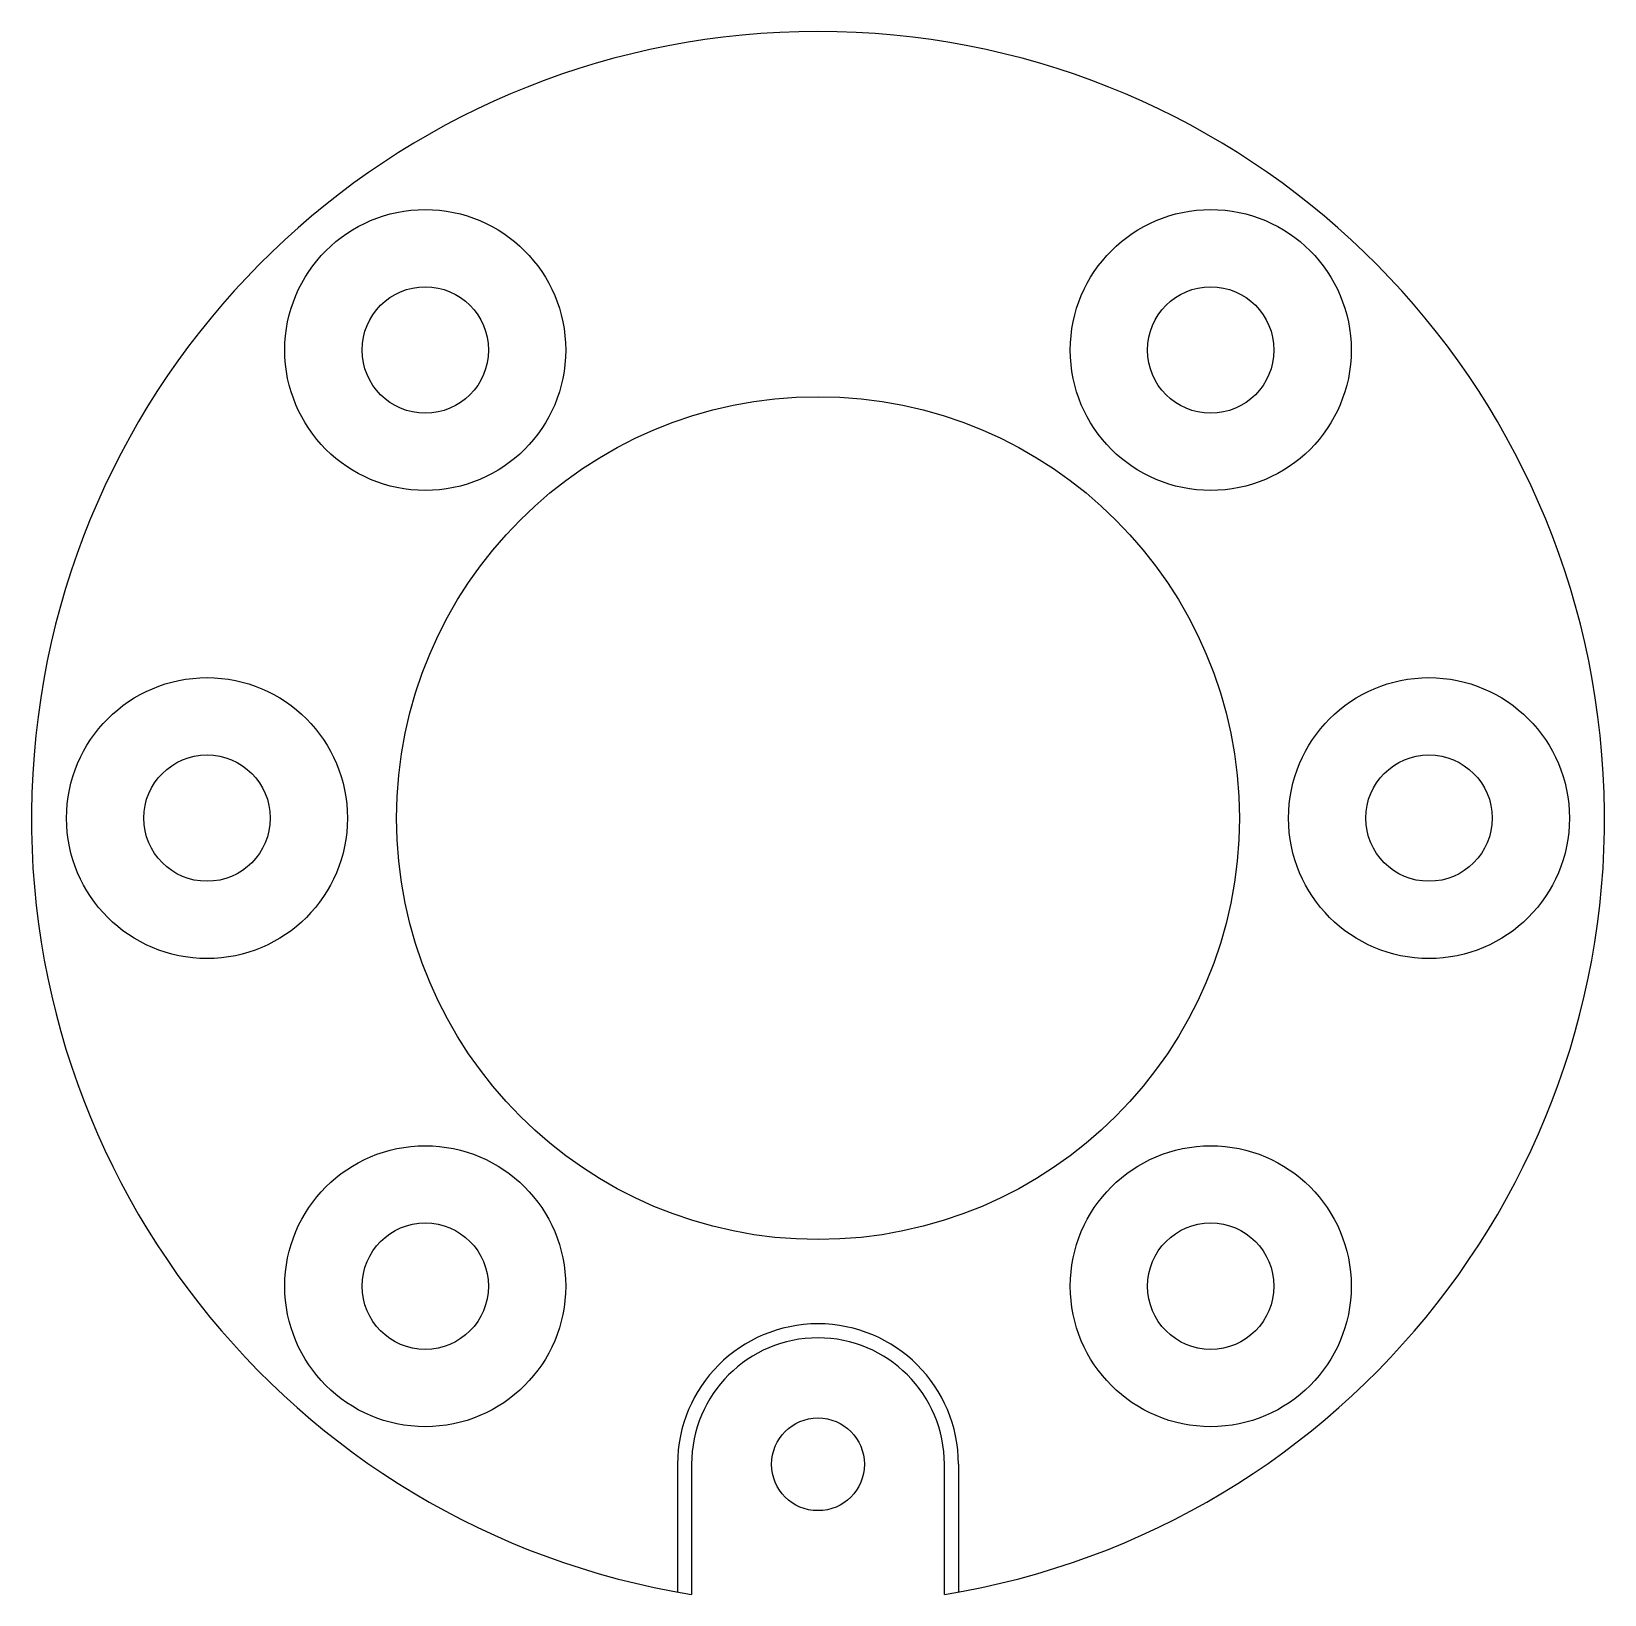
# Model space of a CAD drawing. Header units: millimetres. Extents: x -28 to 28, y -27.6 to 28.
import ezdxf

# ---------------------------------------------------------------- set-up
doc = ezdxf.new("R2010")
doc.units = ezdxf.units.MM

msp = doc.modelspace()

# ---------------------------------------------------------------- linework, layer by layer
at = {"color": 7, "linetype": 'Continuous', "lineweight": 25}
for p, q in [((-5, -23), (-5, -27.55)), ((-4.5, -23), (-4.5, -27.636)), ((4.5, -27.636), (4.5, -23)), ((5, -23), (5, -27.55))]:
    msp.add_line(p, q, dxfattribs=at)
for centre, radius in [((-13.981, 16.661), 5), ((13.981, 16.661), 5), ((-13.981, 16.661), 2.25), ((13.981, 16.661), 2.25), ((0, 0), 15), ((-21.75, 0), 5), ((21.75, 0), 5), ((-21.75, 0), 2.25), ((21.75, 0), 2.25), ((-13.981, -16.661), 5), ((13.981, -16.661), 5), ((-13.981, -16.661), 2.25), ((13.981, -16.661), 2.25), ((0, -23), 1.65)]:
    msp.add_circle(centre, radius, dxfattribs=at)
for centre, radius, start, end in [((0, 0), 28, 279.2484, 260.7516), ((0, -23), 5, 0, 180), ((0, -23), 4.5, 0, 180)]:
    msp.add_arc(centre, radius, start, end, dxfattribs=at)

doc.saveas('drawing.dxf')
